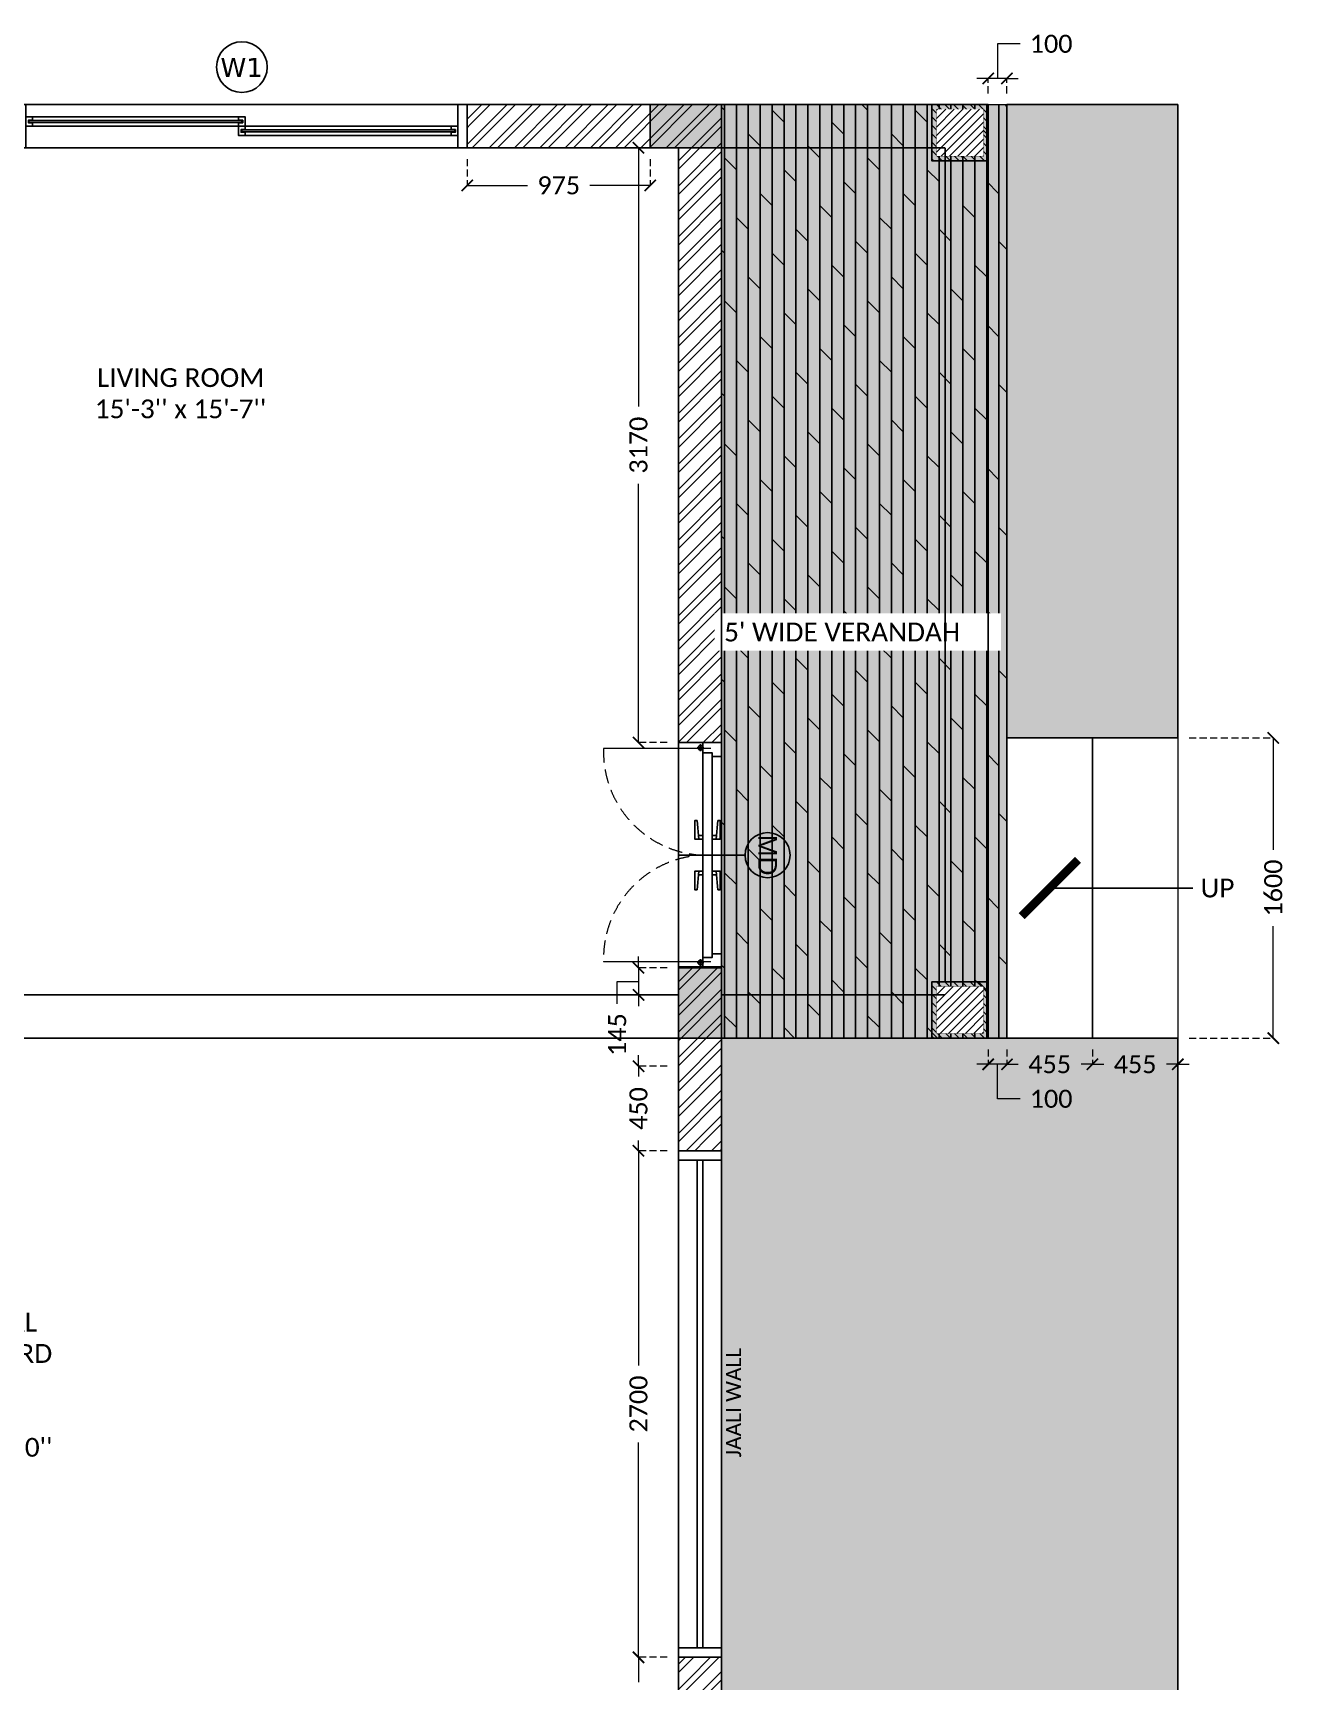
# Model space of a CAD drawing. Header units: millimetres. Extents: x -15000 to 115650, y -17045 to 28620.
# Drawn here: x 95552 to 102216, y 5219 to 14002 of the extents above; entities that cross this region are included whole.
import ezdxf
from ezdxf.enums import TextEntityAlignment as Align

# ---------------------------------------------------------------- set-up
doc = ezdxf.new("R2010")
doc.units = ezdxf.units.MM
doc.header["$LTSCALE"] = 150
doc.linetypes.add('3BHK-W(SB)$0$HIDDEN', pattern=[0.375, 0.25, -0.125])
doc.linetypes.add('DASHED', pattern=[0.75, 0.5, -0.25])
for name, color, linetype in [('ad-Arrow', 32, 'Continuous'), ('ad-Column', 3, 'Continuous'), ('ad-Column Hatch', 125, 'Continuous'), ('ad-Door', 11, 'Continuous'), ('ad-Elevation 10', 8, 'Continuous'), ('ad-MS Columns', 1, 'Continuous'), ('ad-RCC', 3, 'Continuous'), ('ad-RCC Hatch', 125, 'Continuous'), ('ad-Text main', 7, 'Continuous'), ('ad-Text Main_Door&window Label', 7, 'Continuous'), ('ad-Wall', 240, 'Continuous'), ('ad-Wall hatch', 8, 'Continuous'), ('BEAMS', 2, 'Continuous')]:
    doc.layers.add(name, color=color, linetype=linetype)
doc.layers.add('ad-Dimension', color=5, linetype='Continuous', lineweight=0, true_color=0x0000ff)
doc.layers.add('ad-Glass Sectionline', color=140, linetype='Continuous', true_color=0x00bfff)
doc.layers.add('ad-Verandah', color=7, linetype='Continuous', true_color=0xa57c52)
doc.styles.add('6 U T S R N_Corridor-Basement$0$Standard', font='arial.ttf')
doc.styles.add('6 U T S R N_Typical Floor Plan$0$3BHK-E(NB)$0$grid_text', font='verdana.ttf', dxfattribs={"width": 0.9})
doc.styles.add('New Text Style', font='arial.ttf', dxfattribs={"height": 100})
doc.styles.get("Standard").update_dxf_attribs({"font": 'calibril.ttf'})
doc.dimstyles.new('A-100-DIM-INT (MM-FT)', dxfattribs={"dimscale": 50, "dimtxt": 2.4, "dimasz": 1, "dimexe": 5, "dimexo": 100, "dimgap": 1, "dimtad": 0, "dimdec": 0, "dimdsep": 46, "dimtxsty": 'Standard', "dimblk": 'ARCHTICK', "dimcen": 0.025, "dimse1": 1, "dimse2": 1, "dimclrd": 256, "dimclre": 256, "dimclrt": 256, "dimazin": 2, "dimtfac": 1, "dimtdec": 0, "dimtix": 1, "dimtmove": 2, "dimatfit": 3, "dimldrblk": 'ARCHTICK', "dimfxl": 1, "dimtolj": 1, "dimtzin": 0, "dimarcsym": 0})
doc.dimstyles.new('A-75-DIM-INT (Framing)', dxfattribs={"dimscale": 100, "dimtxt": 0.8, "dimasz": 0.5, "dimexe": 0, "dimexo": 0.5, "dimgap": 0.5, "dimtad": 0, "dimdec": 0, "dimdsep": 46, "dimtxsty": 'Standard', "dimblk": 'ARCHTICK', "dimcen": 0.025, "dimclrd": 256, "dimclre": 256, "dimclrt": 256, "dimazin": 2, "dimtfac": 1, "dimtdec": 0, "dimtmove": 1, "dimatfit": 0, "dimldrblk": 'ARCHTICK', "dimfxl": 1, "dimtfill": 1, "dimtolj": 1, "dimtzin": 0, "dimarcsym": 0})

# ---------------------------------------------------------------- blocks, each defined once
blk = doc.blocks.new('_ArchTick')
at = {"color": 0, "linetype": 'ByBlock', "const_width": 0.15}
blk.add_lwpolyline([(-0.5, -0.5), (0.5, 0.5)], dxfattribs=at)
blk = doc.blocks.new('*D25')
at = {"layer": 'ad-Dimension', "lineweight": -2}
for p, q in [((11677.5, -4600), (11677.5, -4540)), ((11677.5, -4600), (11677.5, -4745)), ((11564.2, -4673.1), (11677.5, -4672.5)), ((11564.2, -4793.1), (11564.2, -4673.1)), ((11677.5, -4745), (11677.5, -4805))]:
    blk.add_line(p, q, dxfattribs=at)
at = {"layer": 'ad-Dimension', "linetype": '3BHK-W(SB)$0$HIDDEN', "lineweight": -2}
for p, q in [((11830, -4600), (11677.5, -4600)), ((11830, -4745), (11677.5, -4745))]:
    blk.add_line(p, q, dxfattribs=at)
at = {"layer": 'Defpoints', "color": 0}
for p in [(11890, -4600), (11677.5, -4745), (11890, -4745)]:
    blk.add_point(p, dxfattribs=at)
at = {"layer": 'ad-Dimension', "lineweight": -2, "xscale": 60, "yscale": 60, "zscale": 60}
for p, rotation in [((11677.5, -4600), 270), ((11677.5, -4745), 90)]:
    blk.add_blockref('_ArchTick', p, dxfattribs=dict(at, rotation=rotation))
at = {"layer": 'ad-Dimension', "insert": (11564.2, -4956.2), "char_height": 96, "attachment_point": 5, "rotation": 90, "bg_fill": 3, "box_fill_scale": 1.1, "bg_fill_color": 257, "bg_fill_transparency": 0}
blk.add_mtext('\\A1;145', dxfattribs=at)
blk = doc.blocks.new('*D26')
at = {"layer": 'ad-Dimension', "linetype": '3BHK-W(SB)$0$HIDDEN', "lineweight": -2}
for p, q in [((11830, -230), (11677.5, -230)), ((11830, -3400), (11677.5, -3400))]:
    blk.add_line(p, q, dxfattribs=at)
at = {"layer": 'ad-Dimension', "lineweight": -2}
for p, q in [((11677.5, -230), (11677.5, -1608.8)), ((11677.5, -3400), (11677.5, -2021.2))]:
    blk.add_line(p, q, dxfattribs=at)
at = {"layer": 'Defpoints', "color": 0}
for p in [(11677.5, -230), (11890, -230), (11890, -3400)]:
    blk.add_point(p, dxfattribs=at)
at = {"layer": 'ad-Dimension', "lineweight": -2, "xscale": 60, "yscale": 60, "zscale": 60}
for p, rotation in [((11677.5, -230), 90), ((11677.5, -3400), 270)]:
    blk.add_blockref('_ArchTick', p, dxfattribs=dict(at, rotation=rotation))
at = {"layer": 'ad-Dimension', "insert": (11677.5, -1815), "char_height": 96, "attachment_point": 5, "rotation": 90, "bg_fill": 3, "box_fill_scale": 1.1, "bg_fill_color": 257, "bg_fill_transparency": 0}
blk.add_mtext('\\A1;3170', dxfattribs=at)
blk = doc.blocks.new('*D30')
at = {"layer": 'ad-Dimension', "linetype": '3BHK-W(SB)$0$HIDDEN', "lineweight": -2}
for p, q in [((10765, -290), (10765, -430.7)), ((11740, -290), (11740, -430.7))]:
    blk.add_line(p, q, dxfattribs=at)
at = {"layer": 'ad-Dimension', "lineweight": -2}
for p, q in [((10765, -430.7), (11085.9, -430.7)), ((11740, -430.7), (11419.1, -430.7))]:
    blk.add_line(p, q, dxfattribs=at)
at = {"layer": 'Defpoints', "color": 0}
for p in [(10765, -230), (11740, -230), (10765, -430.7)]:
    blk.add_point(p, dxfattribs=at)
at = {"layer": 'ad-Dimension', "lineweight": -2, "xscale": 60, "yscale": 60, "zscale": 60, "rotation": 180}
blk.add_blockref('_ArchTick', (10765, -430.7), dxfattribs=at)
at = {"layer": 'ad-Dimension', "lineweight": -2, "xscale": 60, "yscale": 60, "zscale": 60}
blk.add_blockref('_ArchTick', (11740, -430.7), dxfattribs=at)
at = {"layer": 'ad-Dimension', "insert": (11252.5, -430.7), "char_height": 96, "attachment_point": 5, "bg_fill": 3, "box_fill_scale": 1.1, "bg_fill_color": 257, "bg_fill_transparency": 0}
blk.add_mtext('\\A1;975', dxfattribs=at)
blk = doc.blocks.new('*D31')
at = {"layer": 'ad-Dimension', "lineweight": -2}
for p, q in [((11677.5, -5125), (11677.5, -5065)), ((11677.5, -5125), (11677.5, -5179.9)), ((11677.5, -5575), (11677.5, -5520.1)), ((11677.5, -5575), (11677.5, -5635))]:
    blk.add_line(p, q, dxfattribs=at)
at = {"layer": 'ad-Dimension', "linetype": '3BHK-W(SB)$0$HIDDEN', "lineweight": -2}
for p, q in [((11830, -5125), (11677.5, -5125)), ((11830, -5575), (11677.5, -5575))]:
    blk.add_line(p, q, dxfattribs=at)
at = {"layer": 'Defpoints', "color": 0}
for p in [(11890, -5125), (11677.5, -5575), (11890, -5575)]:
    blk.add_point(p, dxfattribs=at)
at = {"layer": 'ad-Dimension', "lineweight": -2, "xscale": 60, "yscale": 60, "zscale": 60}
for p, rotation in [((11677.5, -5125), 270), ((11677.5, -5575), 90)]:
    blk.add_blockref('_ArchTick', p, dxfattribs=dict(at, rotation=rotation))
at = {"layer": 'ad-Dimension', "insert": (11677.5, -5350), "char_height": 96, "attachment_point": 5, "rotation": 90, "bg_fill": 3, "box_fill_scale": 1.1, "bg_fill_color": 257, "bg_fill_transparency": 0}
blk.add_mtext('\\A1;450', dxfattribs=at)
blk = doc.blocks.new('*D32')
at = {"layer": 'ad-Dimension', "linetype": '3BHK-W(SB)$0$HIDDEN', "lineweight": -2}
for p, q in [((11830, -5575), (11677.5, -5575)), ((11830, -8275), (11677.5, -8275))]:
    blk.add_line(p, q, dxfattribs=at)
at = {"layer": 'ad-Dimension', "lineweight": -2}
for p, q in [((11677.5, -5575), (11677.5, -6719.3)), ((11677.5, -8275), (11677.5, -7130.7))]:
    blk.add_line(p, q, dxfattribs=at)
at = {"layer": 'Defpoints', "color": 0}
for p in [(11890, -5575), (11677.5, -8275), (11890, -8275)]:
    blk.add_point(p, dxfattribs=at)
at = {"layer": 'ad-Dimension', "lineweight": -2, "xscale": 60, "yscale": 60, "zscale": 60}
for p, rotation in [((11677.5, -5575), 90), ((11677.5, -8275), 270)]:
    blk.add_blockref('_ArchTick', p, dxfattribs=dict(at, rotation=rotation))
at = {"layer": 'ad-Dimension', "insert": (11677.5, -6925), "char_height": 96, "attachment_point": 5, "rotation": 90, "bg_fill": 3, "box_fill_scale": 1.1, "bg_fill_color": 257, "bg_fill_transparency": 0}
blk.add_mtext('\\A1;2700', dxfattribs=at)
blk = doc.blocks.new('*D33')
at = {"layer": 'ad-Dimension', "linetype": '3BHK-W(SB)$0$HIDDEN', "lineweight": -2}
for p, q in [((11830, -8275), (11677.5, -8275)), ((11830, -8875), (11677.5, -8875))]:
    blk.add_line(p, q, dxfattribs=at)
at = {"layer": 'ad-Dimension', "lineweight": -2}
for p, q in [((11677.5, -8275), (11677.5, -8407.3)), ((11677.5, -8875), (11677.5, -8742.7))]:
    blk.add_line(p, q, dxfattribs=at)
at = {"layer": 'Defpoints', "color": 0}
for p in [(11890, -8275), (11677.5, -8875), (11890, -8875)]:
    blk.add_point(p, dxfattribs=at)
at = {"layer": 'ad-Dimension', "lineweight": -2, "xscale": 60, "yscale": 60, "zscale": 60}
for p, rotation in [((11677.5, -8275), 90), ((11677.5, -8875), 270)]:
    blk.add_blockref('_ArchTick', p, dxfattribs=dict(at, rotation=rotation))
at = {"layer": 'ad-Dimension', "insert": (11677.5, -8575), "char_height": 96, "attachment_point": 5, "rotation": 90, "bg_fill": 3, "box_fill_scale": 1.1, "bg_fill_color": 257, "bg_fill_transparency": 0}
blk.add_mtext('\\A1;600', dxfattribs=at)
blk = doc.blocks.new('*D63')
at = {"layer": 'ad-Dimension', "lineweight": -2}
for p, q in [((13590.2, 323.7), (13590, 139.6)), ((13710.2, 323.7), (13590.2, 323.7)), ((13540, 139.6), (13480, 139.6)), ((13640, 139.6), (13540, 139.6)), ((13640, 139.6), (13700, 139.6))]:
    blk.add_line(p, q, dxfattribs=at)
at = {"layer": 'ad-Dimension', "linetype": '3BHK-W(SB)$0$HIDDEN', "lineweight": -2}
for p, q in [((13540, 60), (13540, 139.6)), ((13640, 60), (13640, 139.6))]:
    blk.add_line(p, q, dxfattribs=at)
at = {"layer": 'Defpoints', "color": 0}
for p in [(13540, 139.6), (13540, 0), (13640, 0)]:
    blk.add_point(p, dxfattribs=at)
at = {"layer": 'ad-Dimension', "lineweight": -2, "xscale": 60, "yscale": 60, "zscale": 60}
blk.add_blockref('_ArchTick', (13540, 139.6), dxfattribs=at)
at = {"layer": 'ad-Dimension', "lineweight": -2, "xscale": 60, "yscale": 60, "zscale": 60, "rotation": 180}
blk.add_blockref('_ArchTick', (13640, 139.6), dxfattribs=at)
at = {"layer": 'ad-Dimension', "insert": (13875.3, 323.7), "char_height": 96, "attachment_point": 5, "bg_fill": 3, "box_fill_scale": 1.1, "bg_fill_color": 257, "bg_fill_transparency": 0}
blk.add_mtext('\\A1;100', dxfattribs=at)
blk = doc.blocks.new('*D64')
at = {"layer": 'ad-Dimension', "linetype": '3BHK-W(SB)$0$HIDDEN', "lineweight": -2}
for p, q in [((13640, -5035), (13640, -5114.6)), ((14095, -5035), (14095, -5114.6))]:
    blk.add_line(p, q, dxfattribs=at)
at = {"layer": 'ad-Dimension', "lineweight": -2}
for p, q in [((13640, -5114.6), (13580, -5114.6)), ((13640, -5114.6), (13699.5, -5114.6)), ((14095, -5114.6), (14035.5, -5114.6)), ((14095, -5114.6), (14155, -5114.6))]:
    blk.add_line(p, q, dxfattribs=at)
at = {"layer": 'Defpoints', "color": 0}
for p in [(13640, -4975), (14095, -4975), (14095, -5114.6)]:
    blk.add_point(p, dxfattribs=at)
at = {"layer": 'ad-Dimension', "lineweight": -2, "xscale": 60, "yscale": 60, "zscale": 60}
blk.add_blockref('_ArchTick', (13640, -5114.6), dxfattribs=at)
at = {"layer": 'ad-Dimension', "lineweight": -2, "xscale": 60, "yscale": 60, "zscale": 60, "rotation": 180}
blk.add_blockref('_ArchTick', (14095, -5114.6), dxfattribs=at)
at = {"layer": 'ad-Dimension', "insert": (13867.5, -5114.6), "char_height": 96, "attachment_point": 5, "bg_fill": 3, "box_fill_scale": 1.1, "bg_fill_color": 257, "bg_fill_transparency": 0}
blk.add_mtext('\\A1;455', dxfattribs=at)
blk = doc.blocks.new('*D65')
at = {"layer": 'ad-Dimension', "linetype": '3BHK-W(SB)$0$HIDDEN', "lineweight": -2}
for p, q in [((14095, -5035), (14095, -5114.6)), ((14550, -5035), (14550, -5114.6))]:
    blk.add_line(p, q, dxfattribs=at)
at = {"layer": 'ad-Dimension', "lineweight": -2}
for p, q in [((14095, -5114.6), (14035, -5114.6)), ((14095, -5114.6), (14154.5, -5114.6)), ((14550, -5114.6), (14490.5, -5114.6)), ((14550, -5114.6), (14610, -5114.6))]:
    blk.add_line(p, q, dxfattribs=at)
at = {"layer": 'Defpoints', "color": 0}
for p in [(14095, -4975), (14550, -4975), (14550, -5114.6)]:
    blk.add_point(p, dxfattribs=at)
at = {"layer": 'ad-Dimension', "lineweight": -2, "xscale": 60, "yscale": 60, "zscale": 60}
blk.add_blockref('_ArchTick', (14095, -5114.6), dxfattribs=at)
at = {"layer": 'ad-Dimension', "lineweight": -2, "xscale": 60, "yscale": 60, "zscale": 60, "rotation": 180}
blk.add_blockref('_ArchTick', (14550, -5114.6), dxfattribs=at)
at = {"layer": 'ad-Dimension', "insert": (14322.5, -5114.6), "char_height": 96, "attachment_point": 5, "bg_fill": 3, "box_fill_scale": 1.1, "bg_fill_color": 257, "bg_fill_transparency": 0}
blk.add_mtext('\\A1;455', dxfattribs=at)
blk = doc.blocks.new('*D66')
at = {"layer": 'ad-Dimension', "linetype": '3BHK-W(SB)$0$HIDDEN', "lineweight": -2}
for p, q in [((14610, -3375), (15058.5, -3375)), ((14610, -4975), (15058.5, -4975))]:
    blk.add_line(p, q, dxfattribs=at)
at = {"layer": 'ad-Dimension', "lineweight": -2}
for p, q in [((15058.5, -3375), (15058.5, -3971.6)), ((15058.5, -4975), (15058.5, -4378.4))]:
    blk.add_line(p, q, dxfattribs=at)
at = {"layer": 'Defpoints', "color": 0}
for p in [(14550, -3375), (15058.5, -3375), (14550, -4975)]:
    blk.add_point(p, dxfattribs=at)
at = {"layer": 'ad-Dimension', "lineweight": -2, "xscale": 60, "yscale": 60, "zscale": 60}
for p, rotation in [((15058.5, -3375), 90), ((15058.5, -4975), 270)]:
    blk.add_blockref('_ArchTick', p, dxfattribs=dict(at, rotation=rotation))
at = {"layer": 'ad-Dimension', "insert": (15058.5, -4175), "char_height": 96, "attachment_point": 5, "rotation": 90, "bg_fill": 3, "box_fill_scale": 1.1, "bg_fill_color": 257, "bg_fill_transparency": 0}
blk.add_mtext('\\A1;1600', dxfattribs=at)
blk = doc.blocks.new('*D81')
at = {"layer": 'ad-Dimension', "linetype": '3BHK-W(SB)$0$HIDDEN', "lineweight": -2}
for p, q in [((13540, -5035), (13540, -5114.6)), ((13640, -5035), (13640, -5114.6))]:
    blk.add_line(p, q, dxfattribs=at)
at = {"layer": 'ad-Dimension', "lineweight": -2}
for p, q in [((13540, -5114.6), (13480, -5114.6)), ((13640, -5114.6), (13540, -5114.6)), ((13590.2, -5298.7), (13590, -5114.6)), ((13640, -5114.6), (13700, -5114.6)), ((13710.2, -5298.7), (13590.2, -5298.7))]:
    blk.add_line(p, q, dxfattribs=at)
at = {"layer": 'Defpoints', "color": 0}
for p in [(13540, -4975), (13640, -4975), (13540, -5114.6)]:
    blk.add_point(p, dxfattribs=at)
at = {"layer": 'ad-Dimension', "lineweight": -2, "xscale": 60, "yscale": 60, "zscale": 60}
blk.add_blockref('_ArchTick', (13540, -5114.6), dxfattribs=at)
at = {"layer": 'ad-Dimension', "lineweight": -2, "xscale": 60, "yscale": 60, "zscale": 60, "rotation": 180}
blk.add_blockref('_ArchTick', (13640, -5114.6), dxfattribs=at)
at = {"layer": 'ad-Dimension', "insert": (13875.3, -5298.7), "char_height": 96, "attachment_point": 5, "bg_fill": 3, "box_fill_scale": 1.1, "bg_fill_color": 257, "bg_fill_transparency": 0}
blk.add_mtext('\\A1;100', dxfattribs=at)
blk = doc.blocks.new('zw$6251')
at = {"layer": 'BEAMS', "ltscale": 25}
for p, q in [((7240, 0), (11739.7, 0)), ((12120, 0), (13309.7, 0)), ((7240, -230), (11739.7, -230)), ((11889.9, -4745.1), (11889.9, -230.3)), ((12119.9, -4745.1), (12119.9, -230.3)), ((12120, -230), (13309.7, -230)), ((13310, -230.3), (13310, -4675)), ((13540, -230.3), (13540, -4675)), ((7240, -4745), (11889.9, -4745)), ((12120.1, -4745), (13309.7, -4745)), ((7240, -4975), (11889.9, -4975)), ((12120.1, -4975), (13309.7, -4975)), ((11890.1, -5125.4), (11890.1, -8875.1)), ((12120.1, -5125.4), (12120.1, -8875.1))]:
    blk.add_line(p, q, dxfattribs=at)
blk = doc.blocks.new('zw$7F57')
at = {"layer": 'ad-Text main', "insert": (294.2, 7.4), "char_height": 80, "width": 631.603, "attachment_point": 5, "rotation": 90}
blk.add_mtext('JAALI WALL', dxfattribs=at)
blk.add_wipeout([(230, 1350), (230, -1350), (0, -1350), (0, 1350)]).dxf.layer = 'ad-Elevation 10'
at = {"layer": 'ad-Elevation 10'}
for points in [[(0, 1300), (230, 1300), (230, 1350), (0, 1350)], [(0, -1300), (0, -1350), (230, -1350), (230, -1300)]]:
    blk.add_lwpolyline(points, close=True, dxfattribs=at)
for points in [[(0, -1350), (0, 1350)], [(230, -1350), (230, 1350)], [(100, 1300), (100, -1300)], [(130, 1300), (130, -1300)]]:
    blk.add_lwpolyline(points, dxfattribs=at)
blk = doc.blocks.new('$ZCDB_AUDIT_GENERATED_C77D')
blk.add_wipeout([(0, 230), (2400, 230), (2400, 0), (0, 0)]).dxf.layer = 'ad-Elevation 10'
at = {"layer": 'ad-Elevation 10'}
for points in [[(2400, 230), (0, 230)], [(2400, 0), (0, 0)]]:
    blk.add_lwpolyline(points, dxfattribs=at)
for points in [[(50, 0), (50, 230), (0, 230), (0, 0)], [(2350, 0), (2400, 0), (2400, 230), (2350, 230)], [(85, 83), (85, 65), (50, 65), (50, 115), (85, 115), (85, 97), (63, 97), (63, 83)], [(1217.5, 133), (1217.5, 115), (1182.5, 115), (1182.5, 165), (1217.5, 165), (1217.5, 147), (1195.5, 147), (1195.5, 133)], [(1182.5, 83), (1182.5, 65), (1217.5, 65), (1217.5, 115), (1182.5, 115), (1182.5, 97), (1204.5, 97), (1204.5, 83)], [(2315, 133), (2315, 115), (2350, 115), (2350, 165), (2315, 165), (2315, 147), (2337, 147), (2337, 133)]]:
    blk.add_lwpolyline(points, close=True, dxfattribs=at)
at = {"layer": 'ad-Glass Sectionline'}
for points in [[(1200, 95), (65, 95), (65, 85), (1200, 85)], [(1200, 145), (2335, 145), (2335, 135), (1200, 135)]]:
    blk.add_lwpolyline(points, close=True, dxfattribs=at)
for points in [[(1182.5, 115), (85, 115)], [(1217.5, 165), (2315, 165)], [(1217.5, 115), (2315, 115)], [(1182.5, 65), (85, 65)]]:
    blk.add_lwpolyline(points, dxfattribs=at)
blk = doc.blocks.new('*U151')
blk.add_blockref('$ZCDB_AUDIT_GENERATED_C77D', (0, 0))
blk = doc.blocks.new('*U162')
at = {"color": 8, "lineweight": 0}
for p, q in [((31.6, -57.1), (31.6, -628.6)), ((1168.4, -57.1), (1168.4, -628.6))]:
    blk.add_line(p, q, dxfattribs=at)
for p, q in [((495.7, -26.7), (495.7, -50)), ((704.3, -26.7), (704.3, -50)), ((9.2, -112.3), (46, -112.3)), ((27.6, -130.7), (27.6, -93.9)), ((495.7, -123.3), (495.7, -100)), ((704.3, -123.3), (704.3, -100)), ((1190.8, -112.3), (1154, -112.3)), ((1172.4, -130.7), (1172.4, -93.9))]:
    blk.add_line(p, q)
for points in [[(55.3, -100), (0, -100), (0, 0), (75, 0), (75, -50), (55.3, -50)], [(1144.7, -100), (1200, -100), (1200, 0), (1125, 0), (1125, -50), (1144.7, -50)], [(55.3, -100), (600, -100), (600, -50), (55.3, -50)], [(1144.7, -100), (600, -100), (600, -50), (1144.7, -50)]]:
    blk.add_lwpolyline(points, close=True)
for points in [[(514.1, -50), (514.1, -7), (415.9, -7), (415.9, -19.3), (514.1, -28.4)], [(685.9, -50), (685.9, -7), (784.1, -7), (784.1, -19.3), (685.9, -28.4)], [(514.1, -100), (514.1, -143), (415.9, -143), (415.9, -130.7), (514.1, -121.6)], [(685.9, -100), (685.9, -143), (784.1, -143), (784.1, -130.7), (685.9, -121.6)]]:
    blk.add_lwpolyline(points)
for centre in [(27.6, -112.3), (1172.4, -112.3)]:
    blk.add_circle(centre, 12.3)
at = {"color": 8, "linetype": 'DASHED', "lineweight": 0}
for centre, start, end in [((49, -77.6), 268.18808, 1.81192), ((1151, -77.6), 178.18808, 271.81192)]:
    blk.add_arc(centre, 551.3, start, end, dxfattribs=at)
at = {"layer": 'ad-Text Main_Door&window Label'}
blk.add_line((600, 125), (600, -230), dxfattribs=at)
blk.add_circle((600, 245), 120, dxfattribs=at)
at = {"layer": 'ad-Text Main_Door&window Label', "style": 'New Text Style'}
blk.add_attdef('D1', text='', height=100, dxfattribs=at).set_placement((600, 245), align=Align.MIDDLE_CENTER)
blk = doc.blocks.new('walls')
at = {"layer": 'ad-Wall hatch', "transparency": 33554610}
h = blk.add_hatch(dxfattribs=at)
h.set_pattern_fill('ANSI32', color=256, scale=10)
h.set_pattern_definition([(45, (-1040635.14, 674820.02), (-67.351921, 67.351921), []), (45, (-1040590.24, 674820.02), (-67.351921, 67.351921), [])])
h.paths.add_polyline_path([(12120, 13620), (12120, 10220), (11890, 10220), (11890, 13390), (7240, 13390), (7240, 8645), (4245, 8645), (4245, 8875), (4330, 8875), (4330, 9475), (4560, 9475), (4560, 8875), (7010, 8875), (7010, 10385), (6360, 10385), (6360, 10615), (7010, 10615), (7010, 13390), (4560, 13390), (4560, 10615), (5560, 10615), (5560, 10385), (4330, 10385), (4330, 13390), (230, 13390), (230, 8875), (3345, 8875), (3345, 8645), (3060, 8645), (3060, 4745), (3345, 4745), (3345, 4515), (230, 4515), (230, 230), (4880, 230), (4880, 3075), (6060, 3075), (6060, 2845), (5110, 2845), (5110, 230), (8310, 230), (8310, 2845), (6860, 2845), (6860, 3075), (8310, 3075), (8310, 4515), (5110, 4515), (5110, 3915), (4880, 3915), (4880, 4515), (4245, 4515), (4245, 4745), (8540, 4745), (8540, 230), (9240, 230), (9240, 0), (0, 0), (0, 4745), (2830, 4745), (2830, 8645), (0, 8645), (0, 13620)])
h = blk.add_hatch(dxfattribs=at)
h.set_pattern_fill('ANSI32', color=256, scale=10)
h.set_pattern_definition([(45, (411299.33, 102900.03), (-67.35192, 67.35192), []), (45, (411344.235, 102900.03), (-67.35192, 67.35192), [])])
h.paths.add_polyline_path([(12120, 0), (12120, 9020), (11890, 9020), (11890, 230), (10090, 230), (10090, 0)])
at = {"layer": 'ad-Door', "ltscale": 5, "rotation": 270}
blk.add_blockref('*U162', (12120, 10220), dxfattribs=at).add_auto_attribs({'D1': 'MD'})
at = {"xscale": -1}
blk.add_blockref('*U151', (10765, 13390), dxfattribs=at)
blk.add_blockref('zw$7F57', (11890, 6695))
at = {"layer": 'ad-Wall'}
blk.add_lwpolyline([(0, 13620), (12120, 13620), (12120, 10220), (11890, 10220), (11890, 13390), (7240, 13390)], dxfattribs=at)
blk.add_lwpolyline([(12120, 0), (12120, 9020), (11890, 9020), (11890, 230), (10090, 230), (10090, 0)], close=True, dxfattribs=at)
blk = doc.blocks.new('6 U T S R N_Typical Floor Plan$0$ad_Window Tag')
blk.add_circle((0, 0), 150)
at = {"style": '6 U T S R N_Typical Floor Plan$0$3BHK-E(NB)$0$grid_text', "width": 0.9}
blk.add_attdef('D1', text='', height=125, dxfattribs=at).set_placement((0, 0), align=Align.MIDDLE_CENTER)
blk = doc.blocks.new('Text')
at = {"layer": 'ad-Text Main_Door&window Label'}
ref = blk.add_blockref('6 U T S R N_Typical Floor Plan$0$ad_Window Tag', (9565, 13820), dxfattribs=dict(at, xscale=-0.9, yscale=0.9, zscale=0.9))
ref.add_attrib('D1', 'W1', dxfattribs={"height": 101.25, "rotation": 1800, "style": '6 U T S R N_Typical Floor Plan$0$3BHK-E(NB)$0$grid_text'}).set_placement((9564, 13817.9), align=Align.MIDDLE_CENTER)
at = {"layer": 'ad-Text main', "char_height": 100, "attachment_point": 5, "bg_fill": 2}
for s, insert, width in [("LIVING ROOM\\P15'-3'' x 15'-7''", (9238.7, 12081.2), 1424.195), ("\\pxqj;5' WIDE VERANDAH", (12845.7, 10808.6), 1424.195), ("INTERNAL ^JCOURTYARD^J &^J DINING\\P29' x 12'-10''", (8158.2, 6797.1), 968.486)]:
    blk.add_mtext(s, dxfattribs=dict(at, insert=insert, width=width))
blk = doc.blocks.new('A$C42b14ea2')
at = {"layer": 'ad-RCC Hatch', "transparency": 33554687}
h = blk.add_hatch(dxfattribs=at)
h.set_pattern_fill('ANSI31', color=256, scale=10)
h.set_pattern_definition([(45, (13250, 8645), (-22.45064, 22.45064), [])])
h.paths.add_polyline_path([(0, 0), (300, 0), (300, 300), (0, 300)])
at = {"layer": 'ad-RCC'}
blk.add_lwpolyline([(0, 0), (300, 0), (300, 300), (0, 300)], close=True, dxfattribs=at)
blk = doc.blocks.new('zw$6AA0')
at = {"layer": 'ad-Column Hatch', "transparency": 33554687}
h = blk.add_hatch(color=256, dxfattribs=at)
h.dxf.hatch_style = 1
h.paths.add_polyline_path([(0, -230), (380, -230), (380, 0), (0, 0)])
at = {"layer": 'ad-Column'}
blk.add_lwpolyline([(0, -230), (380, -230), (380, 0), (0, 0)], close=True, dxfattribs=at)
blk = doc.blocks.new('1625E_Columns P30')
at = {"layer": 'ad-Column', "xscale": -1}
for p, rotation in [((12120, 13620), 359.9999999999997), ((11890, 9025), 89.99999999999982)]:
    blk.add_blockref('zw$6AA0', p, dxfattribs=dict(at, rotation=rotation))
at = {"layer": 'ad-RCC', "xscale": -1, "rotation": 180}
blk.add_blockref('A$C42b14ea2', (13240, 13620), dxfattribs=at)
at = {"layer": 'ad-RCC', "xscale": -1}
blk.add_blockref('A$C42b14ea2', (13540, 8645), dxfattribs=at)
blk = doc.blocks.new('zw$B0BD')
blk.add_wipeout([(0, 0), (250, 0), (250, -250), (0, -250)])
at = {"layer": 'ad-MS Columns'}
h = blk.add_hatch(dxfattribs=at)
h.set_pattern_fill('ANSI31', color=256, scale=10)
h.set_pattern_definition([(45, (4e-12, -250), (-22.4506, 22.4506), [])])
h.paths.add_polyline_path([(0, 0), (250, 0), (250, -250), (0, -250)])
at = {"layer": 'ad-MS Columns', "const_width": 1}
blk.add_lwpolyline([(0, 0), (250, 0), (250, -250), (0, -250)], close=True, dxfattribs=at)
blk = doc.blocks.new('ms c')
at = {"layer": 'ad-MS Columns'}
for p in [(1145, 13595), (1145, 8920)]:
    blk.add_blockref('zw$B0BD', p, dxfattribs=at)
blk = doc.blocks.new('dim')
at = {"layer": 'ad-Dimension'}
for base, p1, p2, angle, picture, middle in [((13540, 139.6), (13640, 0), (13540, 0), 180, '*D63', (13770.2, 323.7)), ((11677.5, -4745), (11890, -4600), (11890, -4745), 90, '*D25', (11564.2, -4853.1))]:
    dim = blk.add_linear_dim(base=base, p1=p1, p2=p2, angle=angle, dimstyle='A-75-DIM-INT (Framing)', override={"dimscale": 120, "dimblk": 'ArchTick', "dimfxl": 10, "dimtfill": 1, "dimtfillclr": 0}, dxfattribs=at)
    dim.commit()
    dim.dimension.update_dxf_attribs({"geometry": picture, "text_midpoint": middle, "dimtype": 128})
dim = blk.add_linear_dim(base=(11677.5, -230), p1=(11890, -3400), p2=(11890, -230), angle=90, dimstyle='A-75-DIM-INT (Framing)', override={"dimscale": 120, "dimblk": 'ArchTick', "dimfxl": 10, "dimtfill": 1, "dimtfillclr": 0}, dxfattribs=at)
dim.commit()
dim.dimension.update_dxf_attribs({"geometry": '*D26', "text_midpoint": (11677.5, -1815)})
dim = blk.add_linear_dim(base=(14095, -5114.6), p1=(13640, -4975), p2=(14095, -4975), dimstyle='A-75-DIM-INT (Framing)', override={"dimscale": 120, "dimblk": 'ArchTick', "dimfxl": 10, "dimtfill": 1, "dimtfillclr": 0}, dxfattribs=at)
dim.commit()
dim.dimension.update_dxf_attribs({"geometry": '*D64', "text_midpoint": (13867.5, -5114.6), "dimtype": 128})
dim = blk.add_linear_dim(base=(10765, -430.7), p1=(11740, -230), p2=(10765, -230), dimstyle='A-75-DIM-INT (Framing)', override={"dimscale": 120, "dimblk": 'ArchTick', "dimfxl": 10, "dimtfill": 1, "dimtfillclr": 0}, dxfattribs=at)
dim.commit()
dim.dimension.update_dxf_attribs({"geometry": '*D30', "text_midpoint": (11252.5, -430.7)})
for base, p1, p2, angle, picture, middle in [((13540, -5114.6), (13640, -4975), (13540, -4975), 180, '*D81', (13770.2, -5298.7)), ((11677.5, -5575), (11890, -5125), (11890, -5575), 90, '*D31', (11677.5, -5350))]:
    dim = blk.add_linear_dim(base=base, p1=p1, p2=p2, angle=angle, dimstyle='A-75-DIM-INT (Framing)', override={"dimscale": 120, "dimblk": 'ArchTick', "dimfxl": 10, "dimtfill": 1, "dimtfillclr": 0}, dxfattribs=at)
    dim.commit()
    dim.dimension.update_dxf_attribs({"geometry": picture, "text_midpoint": middle, "dimtype": 128})
dim = blk.add_linear_dim(base=(14550, -5114.6), p1=(14095, -4975), p2=(14550, -4975), dimstyle='A-75-DIM-INT (Framing)', override={"dimscale": 120, "dimblk": 'ArchTick', "dimfxl": 10, "dimtfill": 1, "dimtfillclr": 0}, dxfattribs=at)
dim.commit()
dim.dimension.update_dxf_attribs({"geometry": '*D65', "text_midpoint": (14322.5, -5114.6), "dimtype": 128})
for base, p1, p2, picture, middle in [((15058.5, -3375), (14550, -4975), (14550, -3375), '*D66', (15058.5, -4175)), ((11677.5, -8275), (11890, -5575), (11890, -8275), '*D32', (11677.5, -6925))]:
    dim = blk.add_linear_dim(base=base, p1=p1, p2=p2, angle=90, dimstyle='A-75-DIM-INT (Framing)', override={"dimscale": 120, "dimblk": 'ArchTick', "dimfxl": 10, "dimtfill": 1, "dimtfillclr": 0}, dxfattribs=at)
    dim.commit()
    dim.dimension.update_dxf_attribs({"geometry": picture, "text_midpoint": middle})
dim = blk.add_linear_dim(base=(11677.5, -8875), p1=(11890, -8275), p2=(11890, -8875), angle=90, dimstyle='A-75-DIM-INT (Framing)', override={"dimscale": 120, "dimblk": 'ArchTick', "dimfxl": 10, "dimtfill": 1, "dimtfillclr": 0}, dxfattribs=at)
dim.commit()
dim.dimension.update_dxf_attribs({"geometry": '*D33', "text_midpoint": (11677.5, -8575)})
blk = doc.blocks.new('ldscpe')
at = {"transparency": 33554559}
h = blk.add_hatch(dxfattribs=at)
h.set_pattern_fill('GRASS', color=74, angle=180)
h.set_pattern_definition([(270, (14545, 4e-12), (17.96051, -17.96051), [4.7625, -31.15852]), (225, (14545, 4e-12), (17.96051, -17.96051), [4.7625, -20.6375]), (315, (14545, 4e-12), (17.96051, 17.96051), [4.7625, -20.6375])])
h.paths.add_polyline_path([(14550, -3375), (13640, -3375), (13640, 0), (14550, 0)])
h = blk.add_hatch(color=256, dxfattribs=at)
h.dxf.hatch_style = 1
h.set_gradient(color1=(153, 204, 0), color2=(63, 127, 0), tint=1, name='INVSPHERICAL')
h.paths.add_polyline_path([(14550, -3375), (13640, -3375), (13640, 0), (14550, 0)])
h = blk.add_hatch(color=256, dxfattribs=at)
h.dxf.hatch_style = 1
h.set_gradient(color1=(153, 204, 0), color2=(63, 127, 0), tint=1, name='INVSPHERICAL')
h.paths.add_polyline_path([(12120, -8875), (14550, -8875), (14550, -4975), (12120, -4975)])
h = blk.add_hatch(dxfattribs=at)
h.set_pattern_fill('GRASS', color=74)
h.set_pattern_definition([(90, (-1084315.541, 661200.024), (-17.96051224, 17.96051224), [4.7625, -31.1585245]), (45, (-1084315.54, 661200.024), (-17.96051224, 17.96051224), [4.7625, -20.6375]), (135, (-1084315.54, 661200.024), (-17.96051224, -17.96051224), [4.7625, -20.6375])])
h.paths.add_polyline_path([(12120, -8875), (14550, -8875), (14550, -4975), (12120, -4975)])
at = {"layer": 'ad-Verandah', "transparency": 33554559}
h = blk.add_hatch(color=256, dxfattribs=at)
h.dxf.hatch_style = 1
h.paths.add_polyline_path([(12120, 0), (13640, 0), (13640, -4975), (12120, -4975)])
at = {"layer": 'ad-Verandah', "transparency": 33554687}
h = blk.add_hatch(dxfattribs=at)
h.set_pattern_fill('DOLMIT', color=256, scale=10, angle=270)
h.set_pattern_definition([(270, (-442546.75, 133732.39), (63.5, -1e-14), []), (315, (-442546.75, 133732.4), (126.999913, 126.999913), [89.80256, -179.60512])])
h.paths.add_polyline_path([(12120, 0), (13640, 0), (13640, -4975), (12120, -4975)])
at = {"layer": 'ad-Elevation 10'}
for points in [[(14550, -3375), (13640, -3375), (13640, 0), (14550, 0)], [(12120, -8875), (14550, -8875), (14550, -4975), (12120, -4975)]]:
    blk.add_lwpolyline(points, close=True, dxfattribs=at)
at = {"layer": 'ad-Verandah', "lineweight": 9}
for points in [[(12120, 0), (13640, 0), (13640, -4975), (12120, -4975)], [(14095, -4975), (13640, -4975), (13640, -3375), (14095, -3375)], [(14550, -4975), (14095, -4975), (14095, -3375), (14550, -3375)]]:
    blk.add_lwpolyline(points, close=True, dxfattribs=at)
at = {"layer": 'ad-Text main', "insert": (14761.3, -4175.7, 0), "char_height": 100, "width": 207.6, "attachment_point": 5, "style": '6 U T S R N_Corridor-Basement$0$Standard', "bg_fill": 2}
blk.add_mtext('{\\fCalibri Light|b0|i0|c0|p34;UP}', dxfattribs=at)
at = {"layer": 'ad-Arrow'}
blk.add_leader([(13867.8, -4175), (14629.4, -4175)], dimstyle='A-100-DIM-INT (MM-FT)', override={"dimscale": 1, "dimasz": 300, "dimgap": 50, "dimtad": 0}, dxfattribs=at)

msp = doc.modelspace()

# ---------------------------------------------------------------- block references
at = {"layer": 'ad-Dimension'}
msp.add_blockref('dim', (87100, 13620), dxfattribs=at)

# ---------------------------------------------------------------- next in the draw order: block references
at = {"layer": 'ad-Verandah'}
msp.add_blockref('ldscpe', (87100, 13620), dxfattribs=at)

# ---------------------------------------------------------------- next in the draw order: block references
at = {"layer": 'ad-Wall'}
msp.add_blockref('walls', (87100, 0), dxfattribs=at)

# ---------------------------------------------------------------- next in the draw order: block references
at = {"layer": 'ad-Text main'}
msp.add_blockref('Text', (87100, 0), dxfattribs=at)

# ---------------------------------------------------------------- next in the draw order: block references
msp.add_blockref('1625E_Columns P30', (87100, 0))

# ---------------------------------------------------------------- next in the draw order: block references
at = {"layer": 'ad-MS Columns'}
msp.add_blockref('ms c', (99220, 0), dxfattribs=at)

# ---------------------------------------------------------------- next in the draw order: block references
msp.add_blockref('zw$6251', (87100, 13620))

doc.saveas('drawing.dxf')
